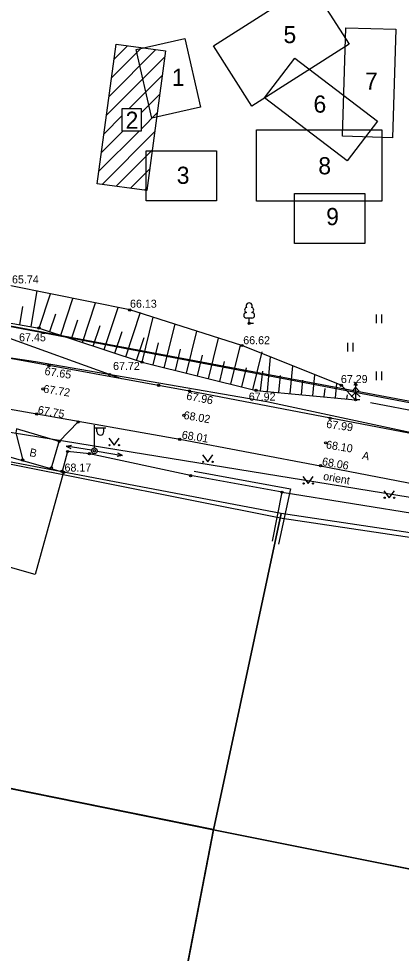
# Model space of a CAD drawing. Extents: x 640152 to 644427, y 6454078 to 6458531.
# Drawn here: x 640657.1 to 640690.6, y 6454956.7 to 6455038.4 of the extents above; entities that cross this region are included whole.
import ezdxf

# ---------------------------------------------------------------- set-up
doc = ezdxf.new("R2010")
doc.units = 0
for name, color, linetype in [('AED', 7, 'Continuous'), ('HALJASTUS', 7, 'Continuous'), ('HOONE', 7, 'Continuous'), ('KORGUS', 7, 'Continuous'), ('MOOTMPUNKT', 7, 'Continuous'), ('MOOTPIIR', 7, 'Continuous'), ('MPOHULIIN', 7, 'Continuous'), ('PIIR', 7, 'Continuous'), ('POST', 7, 'Continuous'), ('PUU', 7, 'Continuous'), ('RELJEEF', 7, 'Continuous'), ('SITRASS', 7, 'Continuous'), ('TEE', 7, 'Continuous'), ('VORMISTUS', 7, 'Continuous'), ('VTRASS', 7, 'Continuous')]:
    doc.layers.add(name, color=color, linetype=linetype)

msp = doc.modelspace()

# ---------------------------------------------------------------- linework, layer by layer
at = {"layer": 'AED'}
for points in [[(640672.152, 6454998.464), (640663.287, 6455000.381), (640661.386, 6455000.573), (640660.898, 6454998.829)], [(640679.324, 6454992.729), (640680.162, 6454997.016), (640672.152, 6454998.464)]]:
    msp.add_lwpolyline(points, dxfattribs=at)
at = {"layer": 'HALJASTUS'}
for p, q in [((640688.425, 6455011.805), (640688.425, 6455012.567)), ((640688.88, 6455011.805), (640688.88, 6455012.567)), ((640685.925, 6455009.305), (640685.925, 6455010.067)), ((640686.38, 6455009.305), (640686.38, 6455010.067)), ((640688.425, 6455006.805), (640688.425, 6455007.567)), ((640688.88, 6455006.805), (640688.88, 6455007.567)), ((640664.983, 6455001.729), (640665.447, 6455001.122)), ((640665.447, 6455001.122), (640665.892, 6455001.729)), ((640673.187, 6455000.277), (640673.65, 6454999.67)), ((640673.65, 6454999.67), (640674.096, 6455000.277)), ((640681.982, 6454998.377), (640682.445, 6454997.77)), ((640682.445, 6454997.77), (640682.891, 6454998.377)), ((640680.162, 6454997.016), (640695.858, 6454994.5)), ((640689.08, 6454997.134), (640689.543, 6454996.527)), ((640689.543, 6454996.527), (640689.989, 6454997.134))]:
    msp.add_line(p, q, dxfattribs=at)
msp.add_lwpolyline([(640672.468, 6454998.863), (640680.898, 6454997.309), (640679.841, 6454992.48)], dxfattribs=at)
for centre in [(640665.046, 6455001.122), (640665.874, 6455001.122), (640673.249, 6454999.67), (640674.078, 6454999.67), (640682.044, 6454997.77), (640682.873, 6454997.77), (640689.142, 6454996.527), (640689.971, 6454996.527)]:
    msp.add_circle(centre, 0.055, dxfattribs=at)
at = {"layer": 'HOONE'}
msp.add_lwpolyline([(640651.463, 6455001.465), (640661.029, 6454998.758), (640658.537, 6454989.82), (640648.97, 6454992.527)], close=True, dxfattribs=at)
at = {"layer": 'KORGUS'}
for centre in [(640666.825, 6455012.961), (640658.883, 6455011.369), (640676.645, 6455009.842), (640659.751, 6455008.089), (640667.904, 6455008.385), (640685.347, 6455006.363), (640659.216, 6455006.051), (640672.052, 6455005.86), (640677.878, 6455005.912), (640658.682, 6455003.854), (640671.564, 6455003.732), (640684.368, 6455003.461), (640671.2, 6455001.64), (640683.97, 6455001.329), (640683.536, 6454999.323), (640661.029, 6454998.758)]:
    msp.add_circle(centre, 0.1, dxfattribs=at)
at = {"layer": 'MOOTMPUNKT'}
for centre in [(640677.279, 6455011.772), (640665.059, 6455007.309), (640669.345, 6455006.36), (640686.602, 6455005.093), (640662.304, 6455003.155), (640660.643, 6455001.452), (640661.386, 6455000.573), (640663.722, 6455000.635), (640657.449, 6454999.816), (640663.287, 6455000.381), (640659.96, 6454999.13), (640660.898, 6454998.829), (640672.152, 6454998.464), (640680.162, 6454997.016)]:
    msp.add_circle(centre, 0.1, dxfattribs=at)
at = {"layer": 'MOOTPIIR'}
for points in [[(640570.642, 6454684.164), (640555.173, 6454813.816), (640566.953, 6454851.428), (640572.689, 6454873.441), (640577.593, 6454895.179), (640583.41, 6454932.24), (640583.31, 6454947.329), (640590.051, 6454982.001), (640595.288, 6455010.731), (640598.281, 6455031.484), (640603.96, 6455054.99), (640631.43, 6455050.35), (640638.29, 6455034.91), (640634.66, 6455015.66), (640749.319, 6454994.074)], [(640728.745, 6454987.467), (640680.164, 6454994.721), (640655.869, 6454999.552), (640637.472, 6454894.958), (640628.424, 6454732.81)]]:
    msp.add_lwpolyline(points, dxfattribs=at)
at = {"layer": 'MPOHULIIN'}
for p, q in [((640661.256, 6455001.044), (640661.726, 6455001.117)), ((640661.256, 6455001.044), (640661.677, 6455000.822)), ((640663.476, 6455000.676), (640661.256, 6455001.044)), ((640663.723, 6455000.635), (640663.723, 6455000.635)), ((640663.723, 6455000.635), (640663.723, 6455000.635)), ((640663.969, 6455000.593), (640666.186, 6455000.21)), ((640666.186, 6455000.21), (640665.716, 6455000.14)), ((640666.186, 6455000.21), (640665.767, 6455000.434))]:
    msp.add_line(p, q, dxfattribs=at)
at = {"layer": 'PIIR'}
for points in [[(640762.99, 6455085.35), (640638.29, 6455034.91), (640634.66, 6455015.66), (640749.44, 6454993.78)], [(640674.16, 6454967.49), (640680.08, 6454995.14), (640617.55, 6455007.01), (640613.75, 6454979.71)], [(640728.96, 6454987.83), (640680.08, 6454995.14), (640674.16, 6454967.49), (640722.92, 6454957.74)], [(640613.75, 6454979.71), (640607.27, 6454950.41), (640668.49, 6454938.22), (640674.16, 6454967.5)], [(640735.79, 6454955.17), (640674.16, 6454967.49), (640668.48, 6454938.13), (640728.56, 6454926.27)]]:
    msp.add_lwpolyline(points, close=True, dxfattribs=at)
at = {"layer": 'POST'}
for p, q in [((640663.723, 6455000.885), (640663.723, 6455002.885)), ((640663.723, 6455002.635), (640664.723, 6455002.635)), ((640663.949, 6455002.314), (640663.949, 6455002.635)), ((640664.562, 6455002.314), (640664.562, 6455002.635)), ((640663.723, 6455000.635), (640663.723, 6455000.635))]:
    msp.add_line(p, q, dxfattribs=at)
msp.add_circle((640663.722, 6455000.635), 0.25, dxfattribs=at)
msp.add_arc((640664.256, 6455002.314), 0.306, 180, 0, dxfattribs=at)
at = {"layer": 'PUU'}
for p, q in [((640677.519, 6455012.247), (640677.039, 6455012.247)), ((640677.279, 6455011.772), (640677.279, 6455012.247)), ((640677.659, 6455011.772), (640677.279, 6455011.772)), ((640686.602, 6455006.593), (640686.452, 6455006.343)), ((640686.752, 6455006.343), (640686.602, 6455006.593)), ((640686.602, 6455006.593), (640686.602, 6455005.093)), ((640686.602, 6455005.743), (640686.202, 6455005.343)), ((640686.602, 6455006.193), (640686.302, 6455005.843)), ((640686.902, 6455005.843), (640686.602, 6455006.193)), ((640687.002, 6455005.343), (640686.602, 6455005.743)), ((640686.962, 6455005.093), (640686.602, 6455005.093)), ((640687.915, 6455004.845), (640695.452, 6455003.42))]:
    msp.add_line(p, q, dxfattribs=at)
for centre, radius, start, end in [((640677.109, 6455012.944), 0.233, 109.02174, 253.14154), ((640677.279, 6455013.292), 0.277, 332.5799, 207.4201), ((640677.449, 6455012.944), 0.233, 286.85082, 70.98591), ((640677.041, 6455012.484), 0.238, 90.0016, 269.3953), ((640677.516, 6455012.484), 0.238, 270.6047, 89.9984)]:
    msp.add_arc(centre, radius, start, end, dxfattribs=at)
at = {"layer": 'RELJEEF'}
for p, q in [((640666.825, 6455012.961), (640656.397, 6455015.068)), ((640658.187, 6455011.489), (640658.73, 6455014.644)), ((640658.883, 6455011.369), (640659.874, 6455014.366)), ((640660.782, 6455010.741), (640661.849, 6455013.967)), ((640648.332, 6455013.186), (640658.883, 6455011.369)), ((640657.201, 6455011.658), (640657.474, 6455013.241)), ((640662.681, 6455010.113), (640663.823, 6455013.568)), ((640664.58, 6455009.485), (640665.798, 6455013.169)), ((640676.645, 6455009.842), (640666.825, 6455012.961)), ((640659.832, 6455011.055), (640660.347, 6455012.61)), ((640661.731, 6455010.427), (640662.284, 6455012.097)), ((640666.478, 6455008.857), (640667.773, 6455012.77)), ((640667.904, 6455008.385), (640668.877, 6455012.31)), ((640658.883, 6455011.369), (640667.904, 6455008.385)), ((640663.63, 6455009.799), (640664.22, 6455011.583)), ((640669.845, 6455007.904), (640670.787, 6455011.703)), ((640665.529, 6455009.171), (640666.157, 6455011.07)), ((640667.428, 6455008.543), (640668.094, 6455010.556)), ((640671.786, 6455007.423), (640672.697, 6455011.096)), ((640673.727, 6455006.941), (640674.607, 6455010.489)), ((640668.874, 6455008.145), (640669.353, 6455010.075)), ((640675.669, 6455006.46), (640676.517, 6455009.883)), ((640685.347, 6455006.363), (640676.645, 6455009.842)), ((640670.815, 6455007.663), (640671.279, 6455009.531)), ((640672.757, 6455007.182), (640673.204, 6455008.987)), ((640677.61, 6455005.979), (640678.427, 6455009.276)), ((640678.874, 6455005.819), (640679.157, 6455008.838)), ((640674.698, 6455006.701), (640675.13, 6455008.443)), ((640680.865, 6455005.632), (640681.093, 6455008.064)), ((640676.639, 6455006.219), (640677.056, 6455007.899)), ((640678.278, 6455005.885), (640678.461, 6455007.61)), ((640679.869, 6455005.725), (640680.01, 6455007.227)), ((640682.856, 6455005.445), (640683.029, 6455007.29)), ((640681.861, 6455005.538), (640681.981, 6455006.824)), ((640684.848, 6455005.258), (640684.966, 6455006.516)), ((640686.602, 6455005.093), (640685.347, 6455006.363)), ((640683.852, 6455005.351), (640683.919, 6455006.07)), ((640685.843, 6455005.165), (640685.877, 6455005.524))]:
    msp.add_line(p, q, dxfattribs=at)
msp.add_lwpolyline([(640667.904, 6455008.385), (640677.878, 6455005.912), (640686.602, 6455005.093)], dxfattribs=at)
at = {"layer": 'SITRASS'}
msp.add_lwpolyline([(640626.168, 6455018.539), (640626.739, 6455017.527), (640627.717, 6455013.879), (640629.287, 6455012.699), (640640.176, 6455011.172), (640658.578, 6455008.454), (640678.823, 6455004.933), (640699.652, 6455000.473), (640714.163, 6454998.833), (640714.131, 6454994.863), (640713.909, 6454992.947), (640711.886, 6454990.978), (640711.337, 6454989.443), (640713.377, 6454984.876)], dxfattribs=at)
at = {"layer": 'TEE'}
msp.add_line((640660.643, 6455001.452), (640662.304, 6455003.155), dxfattribs=at)
for points in [[(640729.346, 6455010.704), (640723.184, 6455001.041), (640720.869, 6454999.225), (640718.362, 6454998.272), (640708.703, 6454999.156), (640696.753, 6455001.112), (640672.052, 6455005.86), (640659.751, 6455008.089), (640647.137, 6455010.366), (640634.918, 6455012.269), (640622.776, 6455014.722), (640620.83, 6455015.818), (640618.06, 6455018.178), (640616.549, 6455020.476), (640615.016, 6455024.465), (640617.147, 6455035.667), (640619.9, 6455049.219), (640621.163, 6455052.084)], [(640632.389, 6455012.78), (640634.613, 6455015.363), (640636.924, 6455015.696), (640644.34, 6455013.442), (640655.206, 6455010.877), (640666.061, 6455006.946)], [(640599.839, 6454951.676), (640600.966, 6454957.055), (640603.57, 6454970.198), (640604.985, 6454976.357), (640609.522, 6454976.859), (640613.713, 6454975.942), (640614.136, 6454978.555), (640609.371, 6454979.914), (640606.242, 6454981.825), (640606.507, 6454982.977), (640609.335, 6454995.991), (640610.837, 6455002.44), (640615.838, 6455007.217), (640621.879, 6455009.403), (640634.152, 6455008.101), (640646.401, 6455006.015), (640658.682, 6455003.854), (640671.2, 6455001.64), (640683.536, 6454999.323), (640696.066, 6454996.902)], [(640659.96, 6454999.13), (640660.643, 6455001.452), (640656.915, 6455002.563), (640656.842, 6455002.206), (640657.449, 6454999.816)]]:
    msp.add_lwpolyline(points, dxfattribs=at)
at = {"layer": 'VORMISTUS'}
for p, q in [((640665.013, 6455031.629), (640669.118, 6455035.734)), ((640665.234, 6455033.264), (640667.789, 6455035.82)), ((640665.455, 6455034.899), (640666.627, 6455036.071)), ((640664.792, 6455029.994), (640669.896, 6455035.098)), ((640666.784, 6455030.571), (640669.675, 6455033.463)), ((640667.808, 6455030.182), (640669.455, 6455031.828)), ((640667.808, 6455028.767), (640669.234, 6455030.193)), ((640664.571, 6455028.359), (640666.167, 6455029.955)), ((640664.13, 6455025.089), (640667.642, 6455028.601)), ((640664.351, 6455026.724), (640666.228, 6455028.601)), ((640664.395, 6455023.94), (640669.013, 6455028.558)), ((640665.641, 6455023.772), (640668.792, 6455026.923)), ((640666.887, 6455023.603), (640668.571, 6455025.288)), ((640668.133, 6455023.435), (640668.351, 6455023.653))]:
    msp.add_line(p, q, dxfattribs=at)
for points in [[(640674.153, 6455036.056), (640682.662, 6455041.477), (640686.02, 6455036.205), (640677.511, 6455030.785)], [(640690.105, 6455037.508), (640689.823, 6455028.019), (640685.45, 6455028.149), (640685.732, 6455037.638)], [(640671.655, 6455036.701), (640673.023, 6455030.699), (640668.758, 6455029.726), (640667.389, 6455035.728)], [(640669.967, 6455035.62), (640668.318, 6455023.41), (640663.982, 6455023.996), (640665.631, 6455036.205)], [(640681.276, 6455034.982), (640688.507, 6455029.477), (640685.857, 6455025.996), (640678.626, 6455031.501)], [(640666.167, 6455030.571), (640667.808, 6455030.571), (640667.808, 6455028.601), (640666.167, 6455028.601)], [(640677.932, 6455028.717), (640688.898, 6455028.717), (640688.898, 6455022.467), (640677.932, 6455022.467)], [(640668.258, 6455026.871), (640674.414, 6455026.871), (640674.414, 6455022.496), (640668.258, 6455022.496)], [(640681.241, 6455023.141), (640687.397, 6455023.141), (640687.397, 6455018.766), (640681.241, 6455018.766)]]:
    msp.add_lwpolyline(points, close=True, dxfattribs=at)
at = {"layer": 'VTRASS'}
msp.add_lwpolyline([(640730.905, 6454990.119), (640649.498, 6455003.333), (640647.13, 6454992.362), (640641.066, 6454963.768), (640634.421, 6454936.09), (640628.813, 6454902.009), (640624.312, 6454875.373), (640621.434, 6454838.77), (640618.81, 6454791.221), (640620.42, 6454762.576), (640635.845, 6454730.344)], dxfattribs=at)

# ---------------------------------------------------------------- texts
at = {"layer": 'KORGUS'}
for s, p in [(' 65.74', (640656.254, 6455015.274)), (' 66.13', (640666.584, 6455013.149)), (' 67.45', (640656.872, 6455010.212)), (' 66.62', (640676.499, 6455009.955)), (' 67.72', (640665.101, 6455007.704)), (' 67.29', (640685.046, 6455006.56)), (' 67.92', (640676.983, 6455005.022)), (' 68.17', (640660.851, 6454998.815))]:
    msp.add_text(s, height=0.7, dxfattribs=at).set_placement(p)
for s, rotation, p in [(' 67.65', 351.2706, (640659.07, 6455007.321)), (' 67.72', 351.10226, (640658.966, 6455005.771)), (' 67.96', 349.04657, (640671.483, 6455005.173)), (' 67.75', 350.05976, (640658.478, 6455003.941)), (' 68.02', 350.33549, (640671.24, 6455003.473)), (' 67.99', 352.09459, (640683.736, 6455002.686)), (' 68.01', 350.65085, (640671.082, 6455001.762)), (' 68.10', 350.57271, (640683.714, 6455000.898)), (' 68.06', 349.81382, (640683.362, 6454999.432))]:
    msp.add_text(s, height=0.7, rotation=rotation, dxfattribs=at).set_placement(p)
at = {"layer": 'TEE'}
for s, p in [('B', (640657.995, 6455000.187)), ('A', (640687.121, 6454999.922))]:
    msp.add_text(s, height=0.7, rotation=347.45712, dxfattribs=at).set_placement(p)
at = {"layer": 'VORMISTUS'}
for s, p in [('5', (640680.282, 6455036.294)), ('1', (640670.505, 6455032.552)), ('7', (640687.419, 6455032.222)), ('6', (640682.91, 6455030.212)), ('2', (640666.458, 6455028.797)), ('8', (640683.333, 6455024.818)), ('3', (640670.936, 6455023.985)), ('9', (640684.021, 6455020.375))]:
    msp.add_text(s, height=1.5, dxfattribs=at).set_placement(p)
at = {"layer": 'VTRASS'}
msp.add_text('orient', height=0.7, rotation=349.78425, dxfattribs=at).set_placement((640683.721, 6454998.096))

doc.saveas('drawing.dxf')
